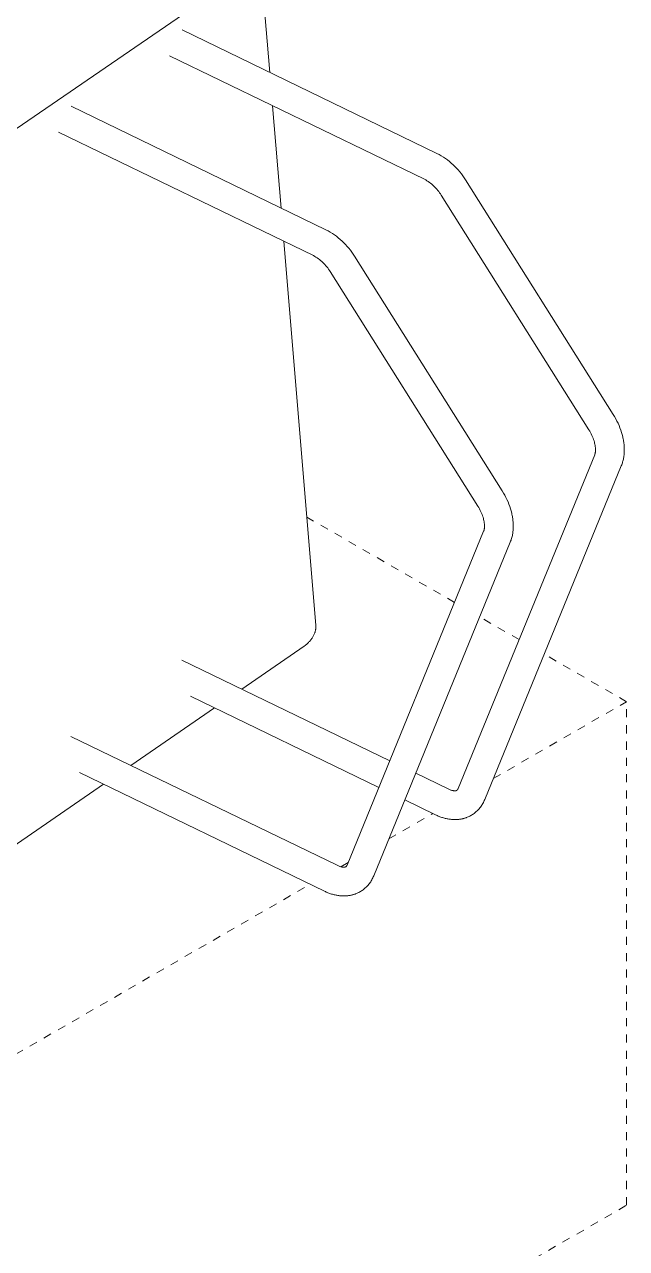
# Model space of a CAD drawing. Header units: inches. Extents: x -2 to 206, y 1 to 129.
# Drawn here: x 198.29 to 205.69, y 36.88 to 51.93 of the extents above; entities that cross this region are included whole.
import ezdxf

# ---------------------------------------------------------------- set-up
doc = ezdxf.new("R2010")
doc.units = ezdxf.units.IN
doc.linetypes.add('HIDDEN', pattern=[1.905, 1.27, -0.635])
doc.layers.add('ZANO_R', color=7, linetype='Continuous', lineweight=0)
doc.layers.add('ZANO_R_przerywana', color=250, linetype='HIDDEN', lineweight=0)

msp = doc.modelspace()

# ---------------------------------------------------------------- linework, layer by layer
at = {"layer": 'ZANO_R'}
for p, q in [((201.16922, 52.98769), (201.30671, 51.33618)), ((201.03887, 52.59873), (196.50926, 49.49441)), ((200.22804, 51.85875), (203.36129, 50.34083)), ((203.20704, 50.02243), (200.07356, 51.54045)), ((198.86351, 50.91989), (201.99677, 49.40197)), ((201.34082, 50.92652), (201.4455, 49.66903)), ((201.84251, 49.08356), (198.70904, 50.60159)), ((203.36129, 50.34083), (203.38801, 50.32651)), ((203.38801, 50.32651), (203.41423, 50.31129)), ((203.41423, 50.31129), (203.4399, 50.29518)), ((203.4399, 50.29518), (203.46502, 50.2782)), ((203.46502, 50.2782), (203.48954, 50.26037)), ((203.48954, 50.26037), (203.51343, 50.24172)), ((203.51343, 50.24172), (203.53668, 50.22226)), ((203.53668, 50.22226), (203.55924, 50.20202)), ((203.55924, 50.20202), (203.58111, 50.18102)), ((203.58111, 50.18102), (203.60224, 50.15928)), ((203.60224, 50.15928), (203.62261, 50.13684)), ((203.62261, 50.13684), (203.64221, 50.11371)), ((203.64221, 50.11371), (203.66101, 50.08993)), ((203.22274, 50.01365), (203.20704, 50.02243)), ((203.23813, 50.00436), (203.22274, 50.01365)), ((203.25321, 49.99456), (203.23813, 50.00436)), ((203.26794, 49.98426), (203.25321, 49.99456)), ((203.28233, 49.97347), (203.26794, 49.98426)), ((203.29635, 49.96221), (203.28233, 49.97347)), ((203.30998, 49.95048), (203.29635, 49.96221)), ((203.32321, 49.93831), (203.30998, 49.95048)), ((203.66101, 50.08993), (203.67898, 50.06552)), ((203.67898, 50.06552), (203.69611, 50.04051)), ((203.69611, 50.04051), (203.71238, 50.01492)), ((203.71238, 50.01492), (205.5278, 47.13115)), ((203.33602, 49.92569), (203.32321, 49.93831)), ((203.34841, 49.91266), (203.33602, 49.92569)), ((203.36035, 49.89922), (203.34841, 49.91266)), ((203.37184, 49.88538), (203.36035, 49.89922)), ((203.38285, 49.87117), (203.37184, 49.88538)), ((203.39339, 49.8566), (203.38285, 49.87117)), ((203.40343, 49.84168), (203.39339, 49.8566)), ((203.41296, 49.82643), (203.40343, 49.84168)), ((205.22839, 46.94266), (203.41296, 49.82643)), ((201.99677, 49.40197), (202.02349, 49.38765)), ((202.02349, 49.38765), (202.0497, 49.37243)), ((202.0497, 49.37243), (202.07538, 49.35632)), ((202.07538, 49.35632), (202.10049, 49.33934)), ((201.47961, 49.25938), (201.87223, 44.54316)), ((202.10049, 49.33934), (202.12501, 49.32151)), ((202.12501, 49.32151), (202.14891, 49.30286)), ((202.14891, 49.30286), (202.17215, 49.2834)), ((202.17215, 49.2834), (202.19472, 49.26316)), ((202.19472, 49.26316), (202.21658, 49.24216)), ((202.21658, 49.24216), (202.23771, 49.22042)), ((202.23771, 49.22042), (202.25809, 49.19798)), ((202.25809, 49.19798), (202.27769, 49.17485)), ((201.85821, 49.07479), (201.84251, 49.08356)), ((201.87361, 49.0655), (201.85821, 49.07479)), ((201.88868, 49.0557), (201.87361, 49.0655)), ((201.90342, 49.0454), (201.88868, 49.0557)), ((202.27769, 49.17485), (202.29648, 49.15107)), ((202.29648, 49.15107), (202.31446, 49.12666)), ((202.31446, 49.12666), (202.33159, 49.10165)), ((202.33159, 49.10165), (202.34785, 49.07606)), ((202.34785, 49.07606), (204.16328, 46.19229)), ((201.9178, 49.03461), (201.90342, 49.0454)), ((201.93182, 49.02335), (201.9178, 49.03461)), ((201.94545, 49.01162), (201.93182, 49.02335)), ((201.95868, 48.99944), (201.94545, 49.01162)), ((201.9715, 48.98683), (201.95868, 48.99944)), ((201.98388, 48.9738), (201.9715, 48.98683)), ((201.99583, 48.96035), (201.98388, 48.9738)), ((202.00731, 48.94652), (201.99583, 48.96035)), ((202.01833, 48.93231), (202.00731, 48.94652)), ((202.02886, 48.91773), (202.01833, 48.93231)), ((202.0389, 48.90282), (202.02886, 48.91773)), ((202.04844, 48.88757), (202.0389, 48.90282)), ((203.86386, 46.0038), (202.04844, 48.88757)), ((205.5278, 47.13115), (205.54387, 47.10471)), ((205.54387, 47.10471), (205.55904, 47.07789)), ((205.23855, 46.92593), (205.22839, 46.94266)), ((205.55904, 47.07789), (205.57327, 47.05073)), ((205.57327, 47.05073), (205.58656, 47.02325)), ((205.58656, 47.02325), (205.59887, 46.9955)), ((205.59887, 46.9955), (205.6102, 46.96751)), ((205.6102, 46.96751), (205.62052, 46.93932)), ((205.24811, 46.90902), (205.23855, 46.92593)), ((205.25704, 46.89198), (205.24811, 46.90902)), ((205.26533, 46.87487), (205.25704, 46.89198)), ((205.27296, 46.85773), (205.26533, 46.87487)), ((205.2799, 46.84064), (205.27296, 46.85773)), ((205.28615, 46.82363), (205.2799, 46.84064)), ((205.28901, 46.81518), (205.28615, 46.82363)), ((205.29168, 46.80677), (205.28901, 46.81518)), ((205.29581, 46.7926), (205.29168, 46.80677)), ((205.29938, 46.77871), (205.29581, 46.7926)), ((205.62052, 46.93932), (205.6298, 46.91096)), ((205.6298, 46.91096), (205.63759, 46.88408)), ((205.63759, 46.88408), (205.6444, 46.8572)), ((205.6444, 46.8572), (205.64743, 46.84377)), ((205.64743, 46.84377), (205.65021, 46.83034)), ((205.65021, 46.83034), (205.65273, 46.81694)), ((205.65273, 46.81694), (205.655, 46.80354)), ((205.655, 46.80354), (205.657, 46.79017)), ((205.3024, 46.76513), (205.29938, 46.77871)), ((205.3016, 46.63993), (205.30255, 46.64281)), ((205.30489, 46.75191), (205.3024, 46.76513)), ((205.30255, 46.64281), (205.30346, 46.64588)), ((205.30346, 46.64588), (205.30435, 46.64914)), ((205.30435, 46.64914), (205.30519, 46.65258)), ((205.30687, 46.73908), (205.30489, 46.75191)), ((205.30519, 46.65258), (205.30598, 46.65622)), ((205.30598, 46.65622), (205.30672, 46.66004)), ((205.30672, 46.66004), (205.30739, 46.66406)), ((205.30766, 46.73283), (205.30687, 46.73908)), ((205.30739, 46.66406), (205.308, 46.66826)), ((205.30833, 46.72669), (205.30766, 46.73283)), ((205.308, 46.66826), (205.30853, 46.67266)), ((205.30887, 46.72066), (205.30833, 46.72669)), ((205.30853, 46.67266), (205.30898, 46.67725)), ((205.30929, 46.71476), (205.30887, 46.72066)), ((205.30898, 46.67725), (205.30934, 46.68204)), ((205.30959, 46.70899), (205.30929, 46.71476)), ((205.30934, 46.68204), (205.30961, 46.68702)), ((205.30977, 46.70335), (205.30959, 46.70899)), ((205.30961, 46.68702), (205.30977, 46.6922)), ((205.30983, 46.69758), (205.30977, 46.70335)), ((205.30977, 46.6922), (205.30983, 46.69758)), ((205.657, 46.79017), (205.65875, 46.77683)), ((205.65875, 46.77683), (205.66023, 46.76352)), ((205.66141, 46.64618), (205.66016, 46.6335)), ((205.66023, 46.76352), (205.66145, 46.75024)), ((205.66239, 46.65892), (205.66141, 46.64618)), ((205.66145, 46.75024), (205.6624, 46.737)), ((205.66308, 46.67173), (205.66239, 46.65892)), ((205.6624, 46.737), (205.66309, 46.7238)), ((205.66349, 46.68461), (205.66308, 46.67173)), ((205.66309, 46.7238), (205.6635, 46.71064)), ((205.66363, 46.69754), (205.66349, 46.68461)), ((205.6635, 46.71064), (205.66363, 46.69754)), ((203.62058, 42.53216), (205.29964, 46.63472)), ((205.62708, 46.50071), (203.94802, 42.39815)), ((205.29964, 46.63472), (205.30063, 46.63723)), ((205.30063, 46.63723), (205.3016, 46.63993)), ((205.63159, 46.51217), (205.62708, 46.50071)), ((205.63579, 46.52377), (205.63159, 46.51217)), ((205.63969, 46.53551), (205.63579, 46.52377)), ((205.64328, 46.54737), (205.63969, 46.53551)), ((205.64658, 46.55936), (205.64328, 46.54737)), ((205.64957, 46.57146), (205.64658, 46.55936)), ((205.65227, 46.58368), (205.64957, 46.57146)), ((205.65468, 46.59599), (205.65227, 46.58368)), ((205.65679, 46.60841), (205.65468, 46.59599)), ((205.65862, 46.62091), (205.65679, 46.60841)), ((205.66016, 46.6335), (205.65862, 46.62091)), ((204.16328, 46.19229), (204.17935, 46.16585)), ((204.17935, 46.16585), (204.19451, 46.13903)), ((204.19451, 46.13903), (204.20875, 46.11186)), ((204.20875, 46.11186), (204.22203, 46.08439)), ((204.22203, 46.08439), (204.23435, 46.05664)), ((204.23435, 46.05664), (204.24567, 46.02865)), ((203.87403, 45.98707), (203.86386, 46.0038)), ((203.88358, 45.97016), (203.87403, 45.98707)), ((203.89251, 45.95312), (203.88358, 45.97016)), ((203.9008, 45.93601), (203.89251, 45.95312)), ((203.90843, 45.91887), (203.9008, 45.93601)), ((203.91538, 45.90178), (203.90843, 45.91887)), ((203.92163, 45.88477), (203.91538, 45.90178)), ((204.24567, 46.02865), (204.25599, 46.00046)), ((204.25599, 46.00046), (204.26527, 45.9721)), ((204.26527, 45.9721), (204.27307, 45.94522)), ((204.27307, 45.94522), (204.27987, 45.91834)), ((204.27987, 45.91834), (204.2829, 45.90491)), ((204.2829, 45.90491), (204.28568, 45.89148)), ((204.28568, 45.89148), (204.2882, 45.87807)), ((203.92448, 45.87632), (203.92163, 45.88477)), ((203.92716, 45.86791), (203.92448, 45.87632)), ((203.93128, 45.85374), (203.92716, 45.86791)), ((203.93485, 45.83984), (203.93128, 45.85374)), ((203.93788, 45.82627), (203.93485, 45.83984)), ((203.94037, 45.81305), (203.93788, 45.82627)), ((203.94234, 45.80022), (203.94037, 45.81305)), ((203.94313, 45.79396), (203.94234, 45.80022)), ((203.9438, 45.78782), (203.94313, 45.79396)), ((203.94434, 45.7818), (203.9438, 45.78782)), ((203.944, 45.7338), (203.94445, 45.73839)), ((203.94476, 45.7759), (203.94434, 45.7818)), ((203.94445, 45.73839), (203.94481, 45.74318)), ((203.94506, 45.77013), (203.94476, 45.7759)), ((203.94481, 45.74318), (203.94508, 45.74816)), ((203.94524, 45.76449), (203.94506, 45.77013)), ((203.94508, 45.74816), (203.94525, 45.75334)), ((203.9453, 45.75872), (203.94524, 45.76449)), ((203.94525, 45.75334), (203.9453, 45.75872)), ((204.2882, 45.87807), (204.29047, 45.86468)), ((204.29047, 45.86468), (204.29248, 45.85131)), ((204.29248, 45.85131), (204.29423, 45.83797)), ((204.29423, 45.83797), (204.29571, 45.82466)), ((204.29571, 45.82466), (204.29693, 45.81138)), ((204.29693, 45.81138), (204.29788, 45.79813)), ((204.29788, 45.79813), (204.29856, 45.78493)), ((204.29897, 45.74575), (204.29855, 45.73287)), ((204.29856, 45.78493), (204.29897, 45.77178)), ((204.29897, 45.77178), (204.29911, 45.75868)), ((204.29911, 45.75868), (204.29897, 45.74575)), ((202.25606, 41.5933), (203.93512, 45.69586)), ((203.93512, 45.69586), (203.9361, 45.69837)), ((203.9361, 45.69837), (203.93707, 45.70107)), ((203.93707, 45.70107), (203.93802, 45.70395)), ((203.93802, 45.70395), (203.93894, 45.70702)), ((203.93894, 45.70702), (203.93982, 45.71028)), ((203.93982, 45.71028), (203.94066, 45.71372)), ((203.94066, 45.71372), (203.94145, 45.71736)), ((203.94145, 45.71736), (203.94219, 45.72118)), ((203.94219, 45.72118), (203.94287, 45.72519)), ((203.94287, 45.72519), (203.94347, 45.7294)), ((203.94347, 45.7294), (203.944, 45.7338)), ((204.27516, 45.59665), (204.27127, 45.58491)), ((204.27876, 45.60851), (204.27516, 45.59665)), ((204.28205, 45.6205), (204.27876, 45.60851)), ((204.28505, 45.6326), (204.28205, 45.6205)), ((204.28775, 45.64481), (204.28505, 45.6326)), ((204.29015, 45.65713), (204.28775, 45.64481)), ((204.29227, 45.66955), (204.29015, 45.65713)), ((204.2941, 45.68205), (204.29227, 45.66955)), ((204.29563, 45.69464), (204.2941, 45.68205)), ((204.29689, 45.70731), (204.29563, 45.69464)), ((204.29786, 45.72006), (204.29689, 45.70731)), ((204.29855, 45.73287), (204.29786, 45.72006)), ((204.26256, 45.56184), (202.5835, 41.45929)), ((204.26707, 45.57331), (204.26256, 45.56184)), ((204.27127, 45.58491), (204.26707, 45.57331)), ((201.87255, 44.53883), (201.87223, 44.54316)), ((201.87279, 44.5345), (201.87255, 44.53883)), ((201.87293, 44.53017), (201.87279, 44.5345)), ((201.82571, 44.38179), (201.83112, 44.39003)), ((201.83112, 44.39003), (201.83627, 44.39844)), ((201.83627, 44.39844), (201.84114, 44.40701)), ((201.84114, 44.40701), (201.84536, 44.415)), ((201.84536, 44.415), (201.84933, 44.42313)), ((201.84933, 44.42313), (201.85303, 44.43138)), ((201.85303, 44.43138), (201.85645, 44.43974)), ((201.85645, 44.43974), (201.85959, 44.44822)), ((201.85959, 44.44822), (201.86104, 44.45249)), ((201.86104, 44.45249), (201.86242, 44.45679)), ((201.86242, 44.45679), (201.86372, 44.46112)), ((201.86372, 44.46112), (201.86494, 44.46547)), ((201.86494, 44.46547), (201.86608, 44.46984)), ((201.86608, 44.46984), (201.86713, 44.47423)), ((201.86713, 44.47423), (201.86807, 44.47846)), ((201.86807, 44.47846), (201.86892, 44.48272)), ((201.86892, 44.48272), (201.8697, 44.48698)), ((201.8697, 44.48698), (201.87039, 44.49127)), ((201.87039, 44.49127), (201.87101, 44.49556)), ((201.87101, 44.49556), (201.87154, 44.49987)), ((201.87154, 44.49987), (201.87199, 44.50418)), ((201.87199, 44.50418), (201.87236, 44.5085)), ((201.87236, 44.5085), (201.87264, 44.51283)), ((201.87264, 44.51283), (201.87284, 44.51716)), ((201.87284, 44.51716), (201.87296, 44.5215)), ((201.87299, 44.52583), (201.87293, 44.53017)), ((201.87296, 44.5215), (201.87299, 44.52583)), ((201.73101, 44.28476), (200.96352, 43.75668)), ((201.73101, 44.28476), (201.73982, 44.29154)), ((201.73982, 44.29154), (201.74848, 44.29852)), ((201.74848, 44.29852), (201.75697, 44.3057)), ((201.75697, 44.3057), (201.7653, 44.31307)), ((201.7653, 44.31307), (201.77306, 44.32029)), ((201.77306, 44.32029), (201.78065, 44.32769)), ((201.78065, 44.32769), (201.78804, 44.33528)), ((201.78804, 44.33528), (201.79524, 44.34307)), ((201.79524, 44.34307), (201.80175, 44.35048)), ((201.80175, 44.35048), (201.80806, 44.35806)), ((201.80806, 44.35806), (201.81417, 44.36581)), ((201.81417, 44.36581), (201.82005, 44.37372)), ((201.82005, 44.37372), (201.82571, 44.38179)), ((200.22712, 44.11344), (202.78109, 42.87616)), ((202.64682, 42.54807), (200.33257, 43.66922)), ((200.62823, 43.52598), (199.59901, 42.81782)), ((198.86259, 43.17458), (202.13304, 41.5902)), ((201.97878, 41.27179), (198.96805, 42.73035)), ((199.26372, 42.58712), (197.94459, 41.67948)), ((203.10013, 42.7216), (203.49756, 42.52906)), ((203.49756, 42.52906), (203.50625, 42.52501)), ((203.50625, 42.52501), (203.51506, 42.52125)), ((203.51506, 42.52125), (203.52272, 42.51826)), ((203.52272, 42.51826), (203.53009, 42.51565)), ((203.53009, 42.51565), (203.53717, 42.5134)), ((203.53717, 42.5134), (203.54395, 42.51149)), ((203.54395, 42.51149), (203.55041, 42.5099)), ((203.55041, 42.5099), (203.55351, 42.50922)), ((203.55351, 42.50922), (203.55654, 42.50861)), ((203.55654, 42.50861), (203.55947, 42.50808)), ((203.55947, 42.50808), (203.56233, 42.50762)), ((203.56233, 42.50762), (203.56509, 42.50722)), ((203.56509, 42.50722), (203.56776, 42.50689)), ((203.56776, 42.50689), (203.57032, 42.50663)), ((203.57032, 42.50663), (203.57277, 42.50642)), ((203.57277, 42.50642), (203.5751, 42.50627)), ((203.5751, 42.50627), (203.57733, 42.50617)), ((203.57733, 42.50617), (203.57945, 42.50612)), ((203.57945, 42.50612), (203.58147, 42.50612)), ((203.58147, 42.50612), (203.58339, 42.50615)), ((203.58339, 42.50615), (203.58521, 42.50622)), ((203.58521, 42.50622), (203.58694, 42.50633)), ((203.58694, 42.50633), (203.58857, 42.50647)), ((203.58857, 42.50647), (203.59011, 42.50663)), ((203.59011, 42.50663), (203.59157, 42.50682)), ((203.59157, 42.50682), (203.59294, 42.50703)), ((203.59294, 42.50703), (203.59423, 42.50726)), ((203.59423, 42.50726), (203.59544, 42.5075)), ((203.59544, 42.5075), (203.59657, 42.50775)), ((203.59657, 42.50775), (203.59756, 42.508)), ((203.59756, 42.508), (203.59848, 42.50824)), ((203.59848, 42.50824), (203.59935, 42.50849)), ((203.59935, 42.50849), (203.60015, 42.50873)), ((203.60015, 42.50873), (203.6009, 42.50898)), ((203.6009, 42.50898), (203.6016, 42.50923)), ((203.6016, 42.50923), (203.60225, 42.50949)), ((203.60225, 42.50949), (203.60286, 42.50974)), ((203.60286, 42.50974), (203.60343, 42.51)), ((203.60343, 42.51), (203.60396, 42.51027)), ((203.60396, 42.51027), (203.60447, 42.51053)), ((203.60447, 42.51053), (203.60494, 42.5108)), ((203.60494, 42.5108), (203.6054, 42.51107)), ((203.6054, 42.51107), (203.60584, 42.51134)), ((203.60584, 42.51134), (203.60667, 42.5119)), ((203.60667, 42.5119), (203.6078, 42.51283)), ((203.6078, 42.51283), (203.6089, 42.51381)), ((203.6089, 42.51381), (203.60996, 42.51482)), ((203.60996, 42.51482), (203.61098, 42.51587)), ((203.61098, 42.51587), (203.61197, 42.51695)), ((203.61197, 42.51695), (203.61292, 42.51807)), ((203.61292, 42.51807), (203.61383, 42.51922)), ((203.61383, 42.51922), (203.6147, 42.5204)), ((203.6147, 42.5204), (203.61553, 42.52161)), ((203.61553, 42.52161), (203.61632, 42.52285)), ((203.61632, 42.52285), (203.61707, 42.52411)), ((203.61707, 42.52411), (203.61777, 42.5254)), ((203.61777, 42.5254), (203.61842, 42.52671)), ((203.61842, 42.52671), (203.61903, 42.52804)), ((203.61903, 42.52804), (203.6196, 42.5294)), ((203.6196, 42.5294), (203.62011, 42.53077)), ((203.62011, 42.53077), (203.62058, 42.53216)), ((203.34331, 42.21065), (202.96585, 42.39351)), ((203.87943, 42.28534), (203.87063, 42.27541)), ((203.88789, 42.29554), (203.87943, 42.28534)), ((203.89603, 42.30602), (203.88789, 42.29554)), ((203.90381, 42.31675), (203.89603, 42.30602)), ((203.91125, 42.32773), (203.90381, 42.31675)), ((203.91832, 42.33895), (203.91125, 42.32773)), ((203.92502, 42.35039), (203.91832, 42.33895)), ((203.93135, 42.36204), (203.92502, 42.35039)), ((203.9373, 42.37389), (203.93135, 42.36204)), ((203.94286, 42.38593), (203.9373, 42.37389)), ((203.94802, 42.39815), (203.94286, 42.38593)), ((203.354, 42.20559), (203.34331, 42.21065)), ((203.36474, 42.20073), (203.354, 42.20559)), ((203.37553, 42.19609), (203.36474, 42.20073)), ((203.38635, 42.19167), (203.37553, 42.19609)), ((203.39722, 42.18746), (203.38635, 42.19167)), ((203.40812, 42.18348), (203.39722, 42.18746)), ((203.41906, 42.17972), (203.40812, 42.18348)), ((203.43002, 42.17619), (203.41906, 42.17972)), ((203.44102, 42.17289), (203.43002, 42.17619)), ((203.45204, 42.16982), (203.44102, 42.17289)), ((203.46308, 42.16699), (203.45204, 42.16982)), ((203.47414, 42.1644), (203.46308, 42.16699)), ((203.48521, 42.16205), (203.47414, 42.1644)), ((203.4963, 42.15995), (203.48521, 42.16205)), ((203.5074, 42.1581), (203.4963, 42.15995)), ((203.5185, 42.1565), (203.5074, 42.1581)), ((203.52857, 42.15527), (203.5185, 42.1565)), ((203.53863, 42.15425), (203.52857, 42.15527)), ((203.54869, 42.15345), (203.53863, 42.15425)), ((203.55874, 42.15286), (203.54869, 42.15345)), ((203.56877, 42.15249), (203.55874, 42.15286)), ((203.57879, 42.15234), (203.56877, 42.15249)), ((203.58879, 42.15241), (203.57879, 42.15234)), ((203.59877, 42.1527), (203.58879, 42.15241)), ((203.60872, 42.15322), (203.59877, 42.1527)), ((203.61864, 42.15396), (203.60872, 42.15322)), ((203.62853, 42.15494), (203.61864, 42.15396)), ((203.63838, 42.15614), (203.62853, 42.15494)), ((203.6482, 42.15758), (203.63838, 42.15614)), ((203.65797, 42.15925), (203.6482, 42.15758)), ((203.6677, 42.16116), (203.65797, 42.15925)), ((203.67738, 42.1633), (203.6677, 42.16116)), ((203.68448, 42.16503), (203.67738, 42.1633)), ((203.69154, 42.1669), (203.68448, 42.16503)), ((203.69858, 42.16889), (203.69154, 42.1669)), ((203.70558, 42.17102), (203.69858, 42.16889)), ((203.71253, 42.17328), (203.70558, 42.17102)), ((203.71944, 42.17567), (203.71253, 42.17328)), ((203.72631, 42.17818), (203.71944, 42.17567)), ((203.73312, 42.18082), (203.72631, 42.17818)), ((203.74421, 42.18545), (203.73312, 42.18082)), ((203.75516, 42.19043), (203.74421, 42.18545)), ((203.76593, 42.19575), (203.75516, 42.19043)), ((203.77654, 42.20142), (203.76593, 42.19575)), ((203.78695, 42.20742), (203.77654, 42.20142)), ((203.79717, 42.21375), (203.78695, 42.20742)), ((203.80719, 42.2204), (203.79717, 42.21375)), ((203.81698, 42.22737), (203.80719, 42.2204)), ((203.82654, 42.23465), (203.81698, 42.22737)), ((203.83587, 42.24223), (203.82654, 42.23465)), ((203.84495, 42.25011), (203.83587, 42.24223)), ((203.85378, 42.25827), (203.84495, 42.25011)), ((203.86234, 42.26671), (203.85378, 42.25827)), ((203.87063, 42.27541), (203.86234, 42.26671)), ((202.13304, 41.5902), (202.14172, 41.58615)), ((202.14172, 41.58615), (202.15054, 41.58239)), ((202.15054, 41.58239), (202.15819, 41.5794)), ((202.15819, 41.5794), (202.16557, 41.57679)), ((202.16557, 41.57679), (202.17265, 41.57454)), ((202.17265, 41.57454), (202.17942, 41.57263)), ((202.17791, 41.57303), (202.26937, 41.62584)), ((202.17942, 41.57263), (202.18588, 41.57103)), ((202.18588, 41.57103), (202.18899, 41.57036)), ((202.18899, 41.57036), (202.19201, 41.56975)), ((202.19201, 41.56975), (202.19495, 41.56922)), ((202.19495, 41.56922), (202.1978, 41.56876)), ((202.1978, 41.56876), (202.20056, 41.56836)), ((202.20056, 41.56836), (202.20324, 41.56803)), ((202.20324, 41.56803), (202.2058, 41.56777)), ((202.2058, 41.56777), (202.20824, 41.56756)), ((202.20824, 41.56756), (202.21058, 41.56741)), ((202.21058, 41.56741), (202.2128, 41.56731)), ((202.2128, 41.56731), (202.21492, 41.56726)), ((202.21492, 41.56726), (202.21694, 41.56725)), ((202.21694, 41.56725), (202.21886, 41.56729)), ((202.21886, 41.56729), (202.22069, 41.56736)), ((202.22069, 41.56736), (202.22241, 41.56747)), ((202.22241, 41.56747), (202.22405, 41.56761)), ((202.22405, 41.56761), (202.22559, 41.56777)), ((202.22559, 41.56777), (202.22705, 41.56796)), ((202.22705, 41.56796), (202.22842, 41.56817)), ((202.22842, 41.56817), (202.2297, 41.5684)), ((202.2297, 41.5684), (202.23091, 41.56864)), ((202.23091, 41.56864), (202.23204, 41.56889)), ((202.23204, 41.56889), (202.23303, 41.56914)), ((202.23303, 41.56914), (202.23396, 41.56938)), ((202.23396, 41.56938), (202.23482, 41.56962)), ((202.23482, 41.56962), (202.23563, 41.56987)), ((202.23563, 41.56987), (202.23637, 41.57012)), ((202.23637, 41.57012), (202.23707, 41.57037)), ((202.23707, 41.57037), (202.23772, 41.57063)), ((202.23772, 41.57063), (202.23833, 41.57088)), ((202.23833, 41.57088), (202.2389, 41.57114)), ((202.2389, 41.57114), (202.23944, 41.5714)), ((202.23944, 41.5714), (202.23994, 41.57167)), ((202.23994, 41.57167), (202.24042, 41.57194)), ((202.24042, 41.57194), (202.24088, 41.57221)), ((202.24088, 41.57221), (202.24131, 41.57248)), ((202.24131, 41.57248), (202.24215, 41.57304)), ((202.24215, 41.57304), (202.24328, 41.57397)), ((202.24328, 41.57397), (202.24437, 41.57495)), ((202.24437, 41.57495), (202.24543, 41.57596)), ((202.24543, 41.57596), (202.24646, 41.57701)), ((202.24646, 41.57701), (202.24745, 41.57809)), ((202.24745, 41.57809), (202.2484, 41.57921)), ((202.2484, 41.57921), (202.24931, 41.58036)), ((202.24931, 41.58036), (202.25018, 41.58154)), ((202.25018, 41.58154), (202.25101, 41.58275)), ((202.25101, 41.58275), (202.2518, 41.58399)), ((202.2518, 41.58399), (202.25254, 41.58525)), ((202.25254, 41.58525), (202.25324, 41.58654)), ((202.25324, 41.58654), (202.2539, 41.58785)), ((202.2539, 41.58785), (202.25451, 41.58918)), ((202.25451, 41.58918), (202.25507, 41.59054)), ((202.25507, 41.59054), (202.25559, 41.59191)), ((202.25559, 41.59191), (202.25606, 41.5933)), ((202.53929, 41.37789), (202.5315, 41.36716)), ((202.54672, 41.38887), (202.53929, 41.37789)), ((202.55379, 41.40009), (202.54672, 41.38887)), ((202.5605, 41.41153), (202.55379, 41.40009)), ((202.56683, 41.42318), (202.5605, 41.41153)), ((202.57278, 41.43503), (202.56683, 41.42318)), ((202.57833, 41.44707), (202.57278, 41.43503)), ((202.5835, 41.45929), (202.57833, 41.44707)), ((201.98948, 41.26673), (201.97878, 41.27179)), ((202.00022, 41.26187), (201.98948, 41.26673)), ((202.011, 41.25723), (202.00022, 41.26187)), ((202.02183, 41.25281), (202.011, 41.25723)), ((202.03269, 41.2486), (202.02183, 41.25281)), ((202.0436, 41.24462), (202.03269, 41.2486)), ((202.05453, 41.24086), (202.0436, 41.24462)), ((202.0655, 41.23733), (202.05453, 41.24086)), ((202.07649, 41.23403), (202.0655, 41.23733)), ((202.08751, 41.23096), (202.07649, 41.23403)), ((202.09855, 41.22813), (202.08751, 41.23096)), ((202.10961, 41.22554), (202.09855, 41.22813)), ((202.12069, 41.22319), (202.10961, 41.22554)), ((202.31285, 41.22444), (202.30317, 41.2223)), ((202.31995, 41.22617), (202.31285, 41.22444)), ((202.32702, 41.22804), (202.31995, 41.22617)), ((202.33405, 41.23003), (202.32702, 41.22804)), ((202.34105, 41.23216), (202.33405, 41.23003)), ((202.34801, 41.23442), (202.34105, 41.23216)), ((202.35492, 41.23681), (202.34801, 41.23442)), ((202.36178, 41.23932), (202.35492, 41.23681)), ((202.36859, 41.24196), (202.36178, 41.23932)), ((202.37969, 41.24659), (202.36859, 41.24196)), ((202.39063, 41.25157), (202.37969, 41.24659)), ((202.40141, 41.25689), (202.39063, 41.25157)), ((202.41201, 41.26256), (202.40141, 41.25689)), ((202.42243, 41.26856), (202.41201, 41.26256)), ((202.43265, 41.27488), (202.42243, 41.26856)), ((202.44266, 41.28154), (202.43265, 41.27488)), ((202.45245, 41.28851), (202.44266, 41.28154)), ((202.46202, 41.29579), (202.45245, 41.28851)), ((202.47135, 41.30337), (202.46202, 41.29579)), ((202.48043, 41.31125), (202.47135, 41.30337)), ((202.48926, 41.31941), (202.48043, 41.31125)), ((202.49782, 41.32785), (202.48926, 41.31941)), ((202.50611, 41.33655), (202.49782, 41.32785)), ((202.5149, 41.34648), (202.50611, 41.33655)), ((202.52337, 41.35668), (202.5149, 41.34648)), ((202.5315, 41.36716), (202.52337, 41.35668)), ((202.13177, 41.22109), (202.12069, 41.22319)), ((202.14287, 41.21924), (202.13177, 41.22109)), ((202.15398, 41.21764), (202.14287, 41.21924)), ((202.16404, 41.21641), (202.15398, 41.21764)), ((202.17411, 41.21539), (202.16404, 41.21641)), ((202.18416, 41.21458), (202.17411, 41.21539)), ((202.19421, 41.214), (202.18416, 41.21458)), ((202.20425, 41.21363), (202.19421, 41.214)), ((202.21426, 41.21347), (202.20425, 41.21363)), ((202.22426, 41.21354), (202.21426, 41.21347)), ((202.23424, 41.21384), (202.22426, 41.21354)), ((202.24419, 41.21436), (202.23424, 41.21384)), ((202.25411, 41.2151), (202.24419, 41.21436)), ((202.264, 41.21608), (202.25411, 41.2151)), ((202.27386, 41.21728), (202.264, 41.21608)), ((202.28367, 41.21872), (202.27386, 41.21728)), ((202.29345, 41.22039), (202.28367, 41.21872)), ((202.30317, 41.2223), (202.29345, 41.22039))]:
    msp.add_line(p, q, dxfattribs=at)
at = {"layer": 'ZANO_R_przerywana', "ltscale": 0.05}
for p, q in [((203.57735, 44.82169), (201.76178, 45.86991)), ((204.37026, 44.3639), (203.88657, 44.64316)), ((205.69105, 43.60135), (204.67948, 44.18537)), ((204.05352, 42.65592), (205.69105, 43.60135)), ((205.69105, 37.41106), (205.69105, 43.60135)), ((202.76994, 41.91484), (203.31014, 42.22672)), ((196.79863, 38.4673), (201.80335, 41.35678)), ((191.39521, 29.15736), (205.69105, 37.41106))]:
    msp.add_line(p, q, dxfattribs=at)

doc.saveas('drawing.dxf')
